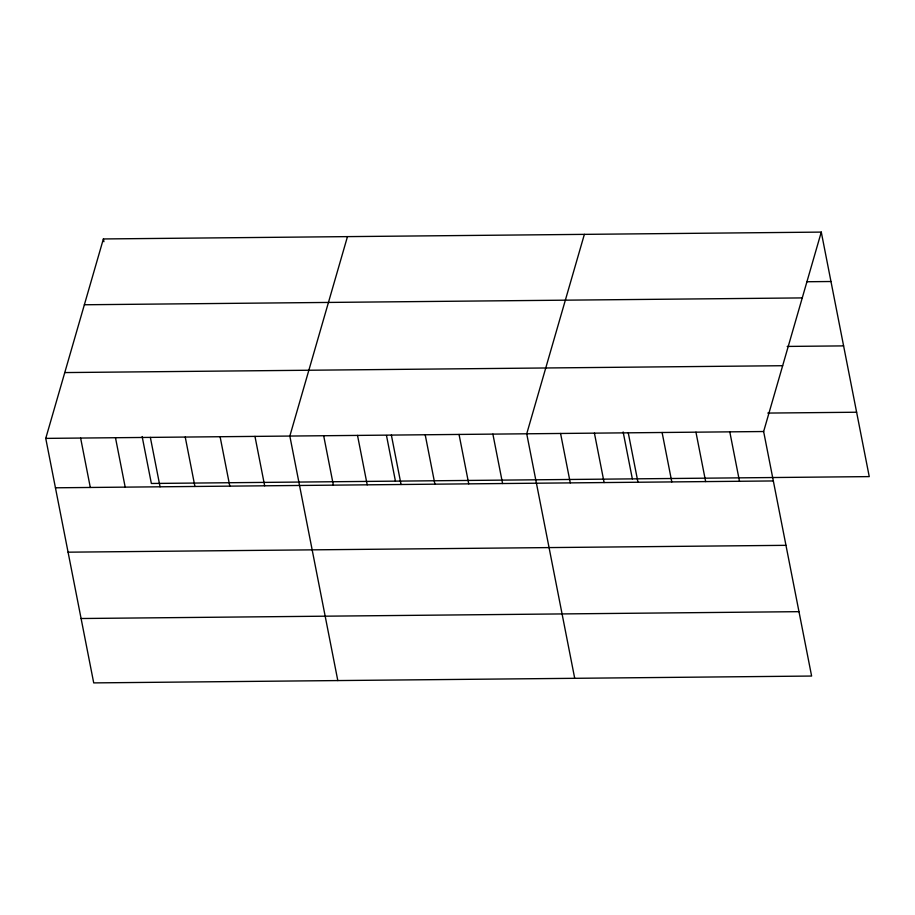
<?xml version="1.0" encoding="UTF-8"?>
<svg xmlns="http://www.w3.org/2000/svg" width="915" height="915" viewBox="0 0 915 915"><rect width="100%" height="100%" fill="white"/><g stroke="black" fill="none" stroke-linecap="round" stroke-linejoin="round"><path stroke-width="1.37" d="M821.281 232.101L763.636 431.525L811.616 676.048L93.719 682.899L45.75 438.388L103.384 238.952L821.281 232.101L869.25 476.612L151.364 483.475L142.145 436.524M347.471 236.619L289.838 436.055L337.807 680.577M584.376 234.354L526.731 433.79L574.712 678.312M806.996 281.74L830.969 281.511M84.363 304.764L802.261 297.913M787.197 346.43L843.607 345.893M64.771 372.577L782.657 365.714M767.776 413.077L856.623 412.23M45.75 438.388L763.636 431.525M55.449 487.798L773.335 480.947M68.076 552.18L785.962 545.329M81.092 618.517L798.978 611.666M729.793 431.857L739.492 481.267M695.949 432.177L705.648 481.587M662.105 432.498L671.804 481.919M628.262 432.818L637.961 482.239M623.138 431.926L632.345 478.877M594.418 433.15L604.117 482.56M560.575 433.47L570.274 482.88M492.888 434.11L502.587 483.532M459.044 434.442L468.743 483.852M425.201 434.762L434.9 484.172M391.368 435.082L401.056 484.504M386.496 435.529L395.44 481.141M357.525 435.414L367.212 484.824M323.681 435.734L333.369 485.144M254.965 436.386L264.664 485.808M220.092 436.718L229.791 486.14M185.23 437.05L194.918 486.471M150.357 437.393L160.056 486.803M103.384 238.952L103.921 241.697M115.484 437.725L125.183 487.135M80.623 438.056L90.31 487.466"/></g></svg>
